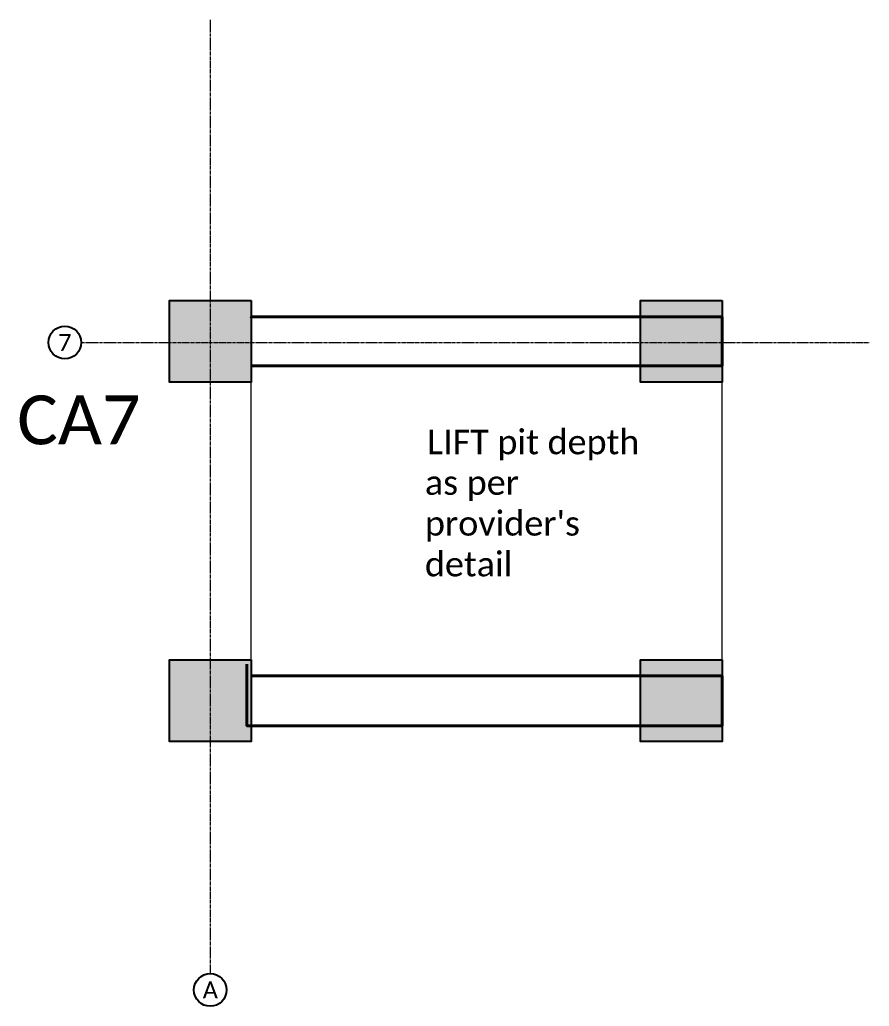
# Model space of a CAD drawing. Header units: inches. Extents: x 0 to 162649, y -36601 to -26324.
# Drawn here: x 158959.6 to 159168.1, y -30911.4 to -30669.4 of the extents above; entities that cross this region are included whole.
import ezdxf
from ezdxf.enums import TextEntityAlignment as Align

# ---------------------------------------------------------------- set-up
doc = ezdxf.new("R2010")
doc.units = ezdxf.units.IN
doc.header["$MEASUREMENT"] = 0
doc.linetypes.add('CENTER2', pattern=[1.125, 0.75, -0.125, 0.125, -0.125])
for name, color, linetype, lineweight in [('hatch', 252, 'Continuous', 0), ('OL_AR_Center line', 253, 'CENTER2', 13), ('OL_AR_Hatch', 253, 'Continuous', 0), ('OL_AR_Text', 140, 'Continuous', 5)]:
    doc.layers.add(name, color=color, linetype=linetype, lineweight=lineweight)
doc.styles.add('1-12 Annotative', font='calibri.ttf', dxfattribs={"height": 0.083333})
doc.styles.add('1-16 Annotative Text', font='calibri.ttf', dxfattribs={"height": 0.0625})
doc.styles.add('1-8 Annotative Text', font='calibri.ttf', dxfattribs={"height": 0.125})

msp = doc.modelspace()

# ---------------------------------------------------------------- hatches: boundary and pattern name
at = {"layer": 'hatch'}
h = msp.add_hatch(color=256, dxfattribs=at)
h.dxf.hatch_style = 1
h.paths.add_polyline_path([(159016.4, -30738.29), (159016.4, -30758.29), (158996.4, -30758.29), (158996.4, -30738.29)])
h = msp.add_hatch(color=256, dxfattribs=at)
h.dxf.hatch_style = 1
h.paths.add_polyline_path([(159131.99, -30738.29), (159131.99, -30758.29), (159111.99, -30758.29), (159111.99, -30738.29)])
h = msp.add_hatch(color=256, dxfattribs=at)
h.dxf.hatch_style = 1
h.paths.add_polyline_path([(159016.4, -30826.43), (159016.4, -30846.43), (158996.4, -30846.43), (158996.4, -30826.43)])
h = msp.add_hatch(color=256, dxfattribs=at)
h.dxf.hatch_style = 1
h.paths.add_polyline_path([(159131.99, -30826.43), (159131.99, -30846.43), (159111.99, -30846.43), (159111.99, -30826.43)])

# ---------------------------------------------------------------- linework, layer by layer
for points in [[(159016.4, -30738.29), (159016.4, -30758.29), (158996.4, -30758.29), (158996.4, -30738.29), (159016.4, -30738.29)], [(159131.99, -30738.29), (159131.99, -30758.29), (159111.99, -30758.29), (159111.99, -30738.29), (159131.99, -30738.29)], [(159016.4, -30826.43), (159016.4, -30846.43), (158996.4, -30846.43), (158996.4, -30826.43), (159016.4, -30826.43)], [(159131.99, -30826.43), (159131.99, -30846.43), (159111.99, -30846.43), (159111.99, -30826.43), (159131.99, -30826.43)]]:
    msp.add_lwpolyline(points)
for centre in [(158970.71, -30748.57), (159006.4, -30907.36), (159006.4, -30907.36)]:
    msp.add_circle(centre, 4)
at = {"layer": 'OL_AR_Center line'}
for p, q in [((159006.4, -30669.42), (159006.4, -30903.36)), ((159006.4, -30669.42), (159006.4, -30903.36)), ((158974.71, -30748.57), (159137.96, -30748.57)), ((158974.71, -30748.57), (159168.09, -30748.57))]:
    msp.add_line(p, q, dxfattribs=at)
at = {"layer": 'OL_AR_Hatch'}
for p, q in [((159131.99, -30829.29), (159131.99, -30753.29)), ((159016.4, -30826.43), (159016.4, -30758.29))]:
    msp.add_line(p, q, dxfattribs=at)
at = {"layer": 'OL_AR_Hatch', "lineweight": 40}
for points in [[(159016.4, -30754.29), (159122.99, -30754.29), (159122.99, -30754.29), (159131.99, -30754.29), (159131.99, -30742.29), (159016.4, -30742.29), (159016.4, -30742.29)], [(159015.4, -30827.43), (159015.4, -30842.57), (159131.99, -30842.57), (159131.99, -30830.29), (159122.99, -30830.29)], [(159122.99, -30830.29), (159122.99, -30830.29), (159016.4, -30830.29)]]:
    msp.add_lwpolyline(points, dxfattribs=at)

# ---------------------------------------------------------------- texts
at = {"style": '1-12 Annotative'}
for tag, p in [('7', (158970.72, -30748.56)), ('A', (159006.41, -30907.34))]:
    msp.add_attdef(tag, text='', height=4.12, dxfattribs=at).set_placement(p, align=Align.MIDDLE_CENTER)
at = {"layer": 'OL_AR_Text', "insert": (158959.03, -30761.56), "char_height": 12, "attachment_point": 1, "style": '1-8 Annotative Text'}
msp.add_mtext('CA7', dxfattribs=at)
at = {"layer": 'OL_AR_Text', "char_height": 6, "width": 56.506, "attachment_point": 1, "style": '1-16 Annotative Text'}
for s, insert in [('\\A1;LIFT pit depth', (159059.59, -30769.99)), ("\\A1;as per provider's detail", (159059.06, -30779.93))]:
    msp.add_mtext(s, dxfattribs=dict(at, insert=insert))

doc.saveas('drawing.dxf')
